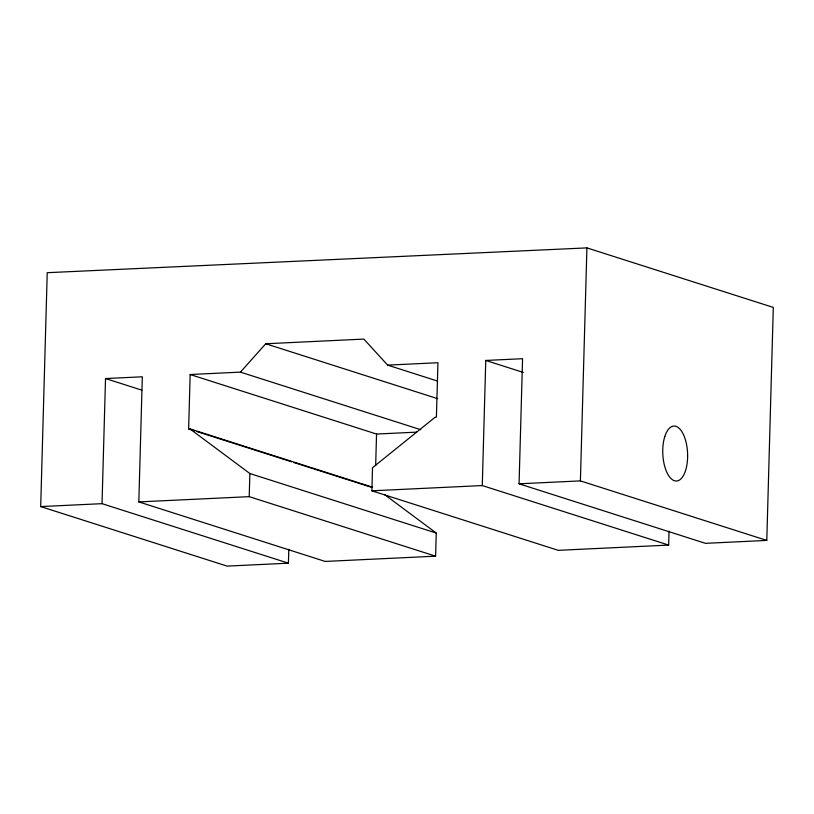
<?xml version="1.0" encoding="UTF-8"?>
<svg xmlns="http://www.w3.org/2000/svg" width="814" height="814" viewBox="0 0 814 814"><rect width="100%" height="100%" fill="white"/><g stroke="black" fill="none" stroke-linecap="round" stroke-linejoin="round"><path stroke-width="1.22" d="M288.807 549.287L288.421 563.186L227.086 566.106L40.7 506.583L47.232 272.69L586.914 247.894L773.3 307.417L766.788 540.415L705.453 543.335L519.067 483.811L522.568 358.699L485.765 360.449L482.275 485.561L668.66 545.085L669.047 531.186M288.421 563.186L102.025 503.663L105.525 378.551L142.318 376.801L138.828 501.912L325.213 561.436L435.612 556.176L436.253 533.058L384.391 494.444M194.688 430.85L188.634 428.917L190.161 374.521L240.445 372.13L420.787 429.721M435.612 556.176L249.216 496.652L249.867 473.534L189.865 428.856L188.634 428.917M668.66 545.085L558.262 550.335L371.876 490.811L372.527 467.694L435.185 417.185L436.406 417.124L437.932 362.729L387.637 365.12L363.868 339.092L265.74 343.762L240.445 372.13M375.661 465.669L376.546 434.045L190.161 374.521M766.788 540.415L580.402 480.891L586.914 247.894M376.546 434.045L416.778 432.132M40.7 506.583L102.025 503.663M138.828 501.912L249.216 496.652M371.876 490.811L482.275 485.561M519.067 483.811L580.402 480.891M485.765 360.449L523.29 372.436M387.637 365.12L437.26 380.972M265.74 343.762L437.606 398.657M105.525 378.551L141.829 390.15M189.865 428.856L372.619 487.22M197.11 431.624L291.514 461.772M293.935 462.545L371.398 487.281M249.867 473.534L436.253 533.058M664.814 436.497A27.513 12.393 87.3 0 0 674.43 480.728A27.513 12.393 87.3 0 0 686.334 443.376A27.513 12.393 87.3 0 0 664.814 436.497"/></g></svg>
